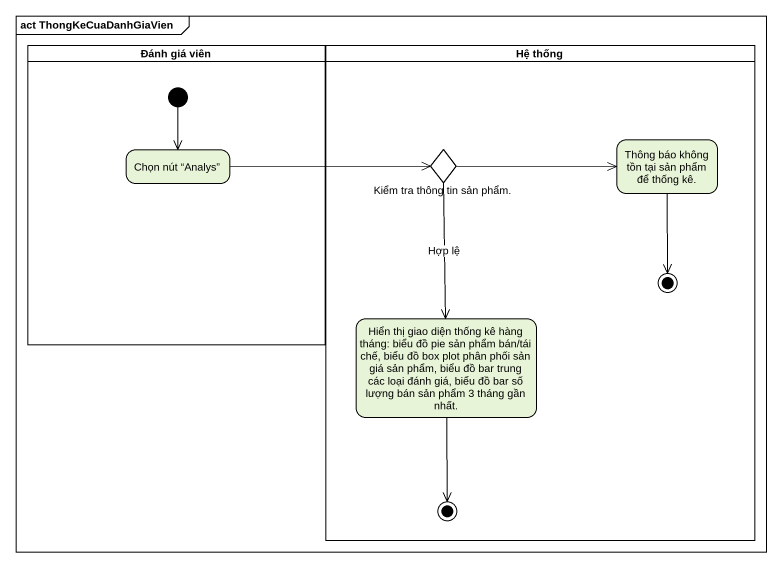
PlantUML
@startuml
mainframe act ThongKeCuaDanhGiaVien
hide empty description
state "Đánh giá viên" as Đánh_giá_viên <<partition>> {
  state "Chọn nút “Analys”" as Chọn_nút_Analys
  [*] --> Chọn_nút_Analys
}
state "Hệ thống" as Hệ_thống <<partition>> {
  state "Kiểm tra thông tin sản phẩm." as Kiểm_tra_thông_tin_sản_phẩm <<choice>>
  state "Thông báo không tồn tại sản phẩm để thống kê." as Thông_báo_không_tồn_tại_sản
  state final1 <<end>>
  state "Hiển thị giao diện thống kê hàng tháng: biểu đồ pie sản phẩm bán/tái chế, biểu đồ box plot phân phối sản giá sản phẩm, biểu đồ bar trung các loại đánh giá, biểu đồ bar số lượng bán sản phẩm 3 tháng gần nhất." as Hiển_thị_giao_diện_thống_kê
  state final2 <<end>>
}
Chọn_nút_Analys -right-> Kiểm_tra_thông_tin_sản_phẩm
Kiểm_tra_thông_tin_sản_phẩm -right-> Thông_báo_không_tồn_tại_sản
Kiểm_tra_thông_tin_sản_phẩm --> Hiển_thị_giao_diện_thống_kê : Hợp lệ
Thông_báo_không_tồn_tại_sản --> final1
Hiển_thị_giao_diện_thống_kê --> final2
@enduml
